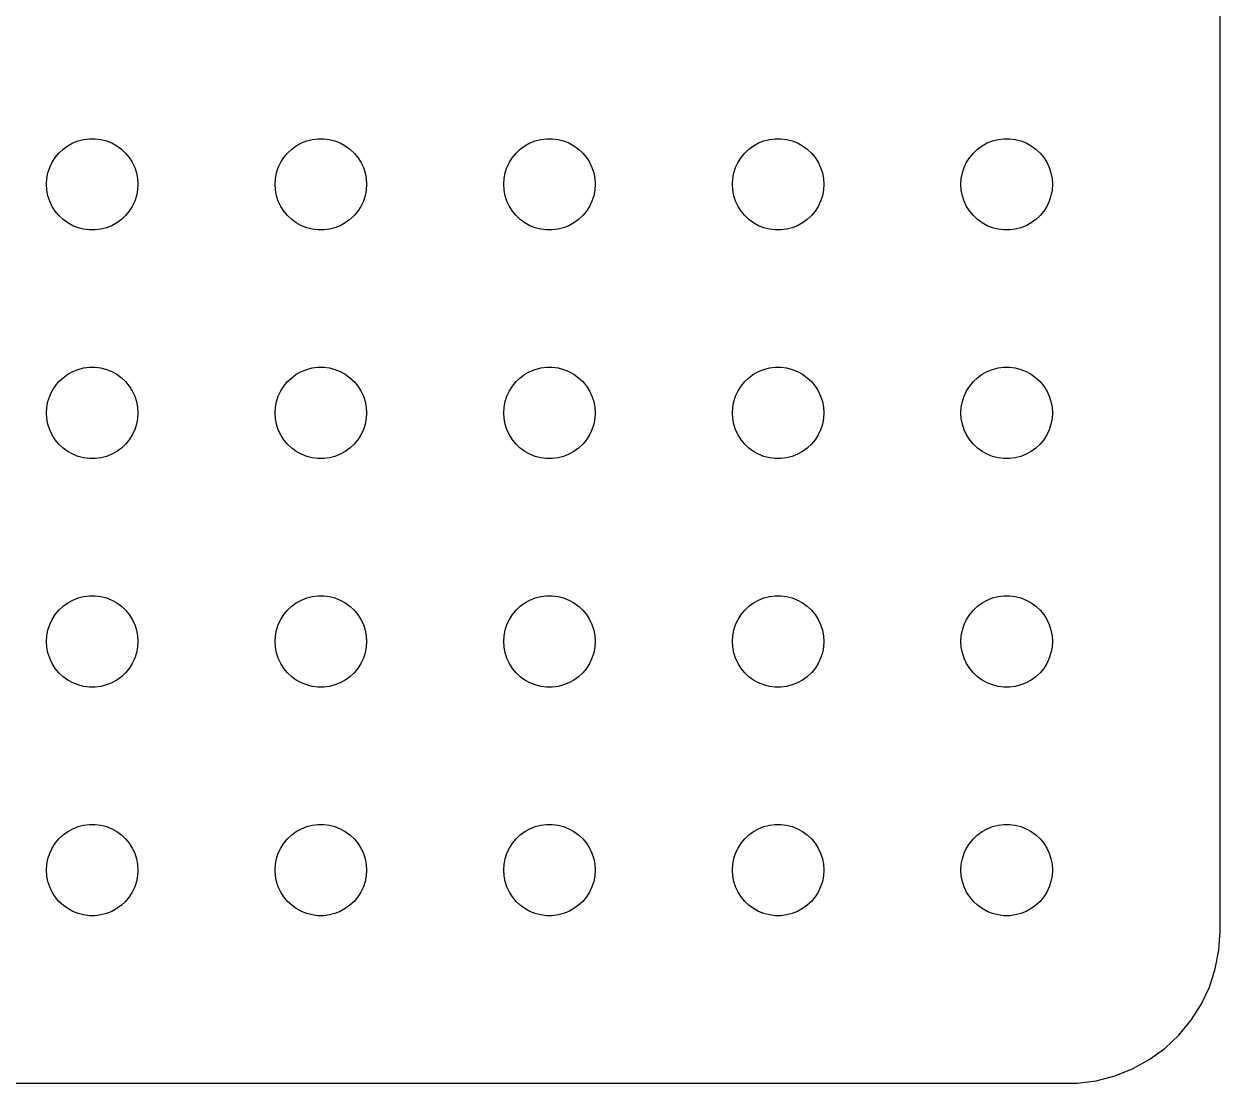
# Model space of a CAD drawing. Header units: metres. Extents: x -37 to 37, y 47 to 121.
# Drawn here: x -2.24 to 37, y 47.01 to 81.76 of the extents above; entities that cross this region are included whole.
import ezdxf

# ---------------------------------------------------------------- set-up
doc = ezdxf.new("R2010")
doc.units = ezdxf.units.M

msp = doc.modelspace()

# ---------------------------------------------------------------- linework, layer by layer
for p, q in [((37, 52), (37, 116)), ((-0.956131, 77.6558), (-0.803726, 77.7665)), ((-0.803726, 77.7665), (-0.638657, 77.8573)), ((-0.638657, 77.8573), (-0.463516, 77.9266)), ((-0.463516, 77.9266), (-0.281067, 77.9734)), ((-0.281067, 77.9734), (-0.094177, 77.9971)), ((-0.094177, 77.9971), (0.094177, 77.9971)), ((0.094177, 77.9971), (0.281067, 77.9734)), ((0.281067, 77.9734), (0.463516, 77.9266)), ((0.463516, 77.9266), (0.638657, 77.8573)), ((0.638657, 77.8573), (0.803726, 77.7665)), ((0.803726, 77.7665), (0.956131, 77.6558)), ((6.54385, 77.6558), (6.69626, 77.7665)), ((6.69626, 77.7665), (6.86133, 77.8573)), ((6.86133, 77.8573), (7.03647, 77.9266)), ((7.03647, 77.9266), (7.21892, 77.9734)), ((7.21892, 77.9734), (7.40581, 77.9971)), ((7.40581, 77.9971), (7.59418, 77.9971)), ((7.59418, 77.9971), (7.78107, 77.9734)), ((7.78107, 77.9734), (7.96352, 77.9266)), ((7.96352, 77.9266), (8.13866, 77.8573)), ((8.13866, 77.8573), (8.30373, 77.7665)), ((8.30373, 77.7665), (8.45613, 77.6558)), ((14.0439, 77.6558), (14.1963, 77.7665)), ((14.1963, 77.7665), (14.3613, 77.8573)), ((14.3613, 77.8573), (14.5365, 77.9266)), ((14.5365, 77.9266), (14.7189, 77.9734)), ((14.7189, 77.9734), (14.9058, 77.9971)), ((14.9058, 77.9971), (15.0942, 77.9971)), ((15.0942, 77.9971), (15.2811, 77.9734)), ((15.2811, 77.9734), (15.4635, 77.9266)), ((15.4635, 77.9266), (15.6387, 77.8573)), ((15.6387, 77.8573), (15.8037, 77.7665)), ((15.8037, 77.7665), (15.9561, 77.6558)), ((21.5439, 77.6558), (21.6963, 77.7665)), ((21.6963, 77.7665), (21.8613, 77.8573)), ((21.8613, 77.8573), (22.0365, 77.9266)), ((22.0365, 77.9266), (22.2189, 77.9734)), ((22.2189, 77.9734), (22.4058, 77.9971)), ((22.4058, 77.9971), (22.5942, 77.9971)), ((22.5942, 77.9971), (22.7811, 77.9734)), ((22.7811, 77.9734), (22.9635, 77.9266)), ((22.9635, 77.9266), (23.1387, 77.8573)), ((23.1387, 77.8573), (23.3037, 77.7665)), ((23.3037, 77.7665), (23.4561, 77.6558)), ((29.0439, 77.6558), (29.1963, 77.7665)), ((29.1963, 77.7665), (29.3613, 77.8573)), ((29.3613, 77.8573), (29.5365, 77.9266)), ((29.5365, 77.9266), (29.7189, 77.9734)), ((29.7189, 77.9734), (29.9058, 77.9971)), ((29.9058, 77.9971), (30.0942, 77.9971)), ((30.0942, 77.9971), (30.2811, 77.9734)), ((30.2811, 77.9734), (30.4635, 77.9266)), ((30.4635, 77.9266), (30.6387, 77.8573)), ((30.6387, 77.8573), (30.8037, 77.7665)), ((30.8037, 77.7665), (30.9561, 77.6558)), ((-1.31445, 77.2226), (-1.21352, 77.3817)), ((-1.21352, 77.3817), (-1.09344, 77.5268)), ((-1.09344, 77.5268), (-0.956131, 77.6558)), ((0.956131, 77.6558), (1.09344, 77.5268)), ((1.09344, 77.5268), (1.21352, 77.3817)), ((1.21352, 77.3817), (1.31445, 77.2226)), ((6.18553, 77.2226), (6.28647, 77.3817)), ((6.28647, 77.3817), (6.40654, 77.5268)), ((6.40654, 77.5268), (6.54385, 77.6558)), ((8.45613, 77.6558), (8.59344, 77.5268)), ((8.59344, 77.5268), (8.71352, 77.3817)), ((8.71352, 77.3817), (8.81445, 77.2226)), ((13.6855, 77.2226), (13.7865, 77.3817)), ((13.7865, 77.3817), (13.9065, 77.5268)), ((13.9065, 77.5268), (14.0439, 77.6558)), ((15.9561, 77.6558), (16.0934, 77.5268)), ((16.0934, 77.5268), (16.2135, 77.3817)), ((16.2135, 77.3817), (16.3145, 77.2226)), ((21.1855, 77.2226), (21.2865, 77.3817)), ((21.2865, 77.3817), (21.4065, 77.5268)), ((21.4065, 77.5268), (21.5439, 77.6558)), ((23.4561, 77.6558), (23.5934, 77.5268)), ((23.5934, 77.5268), (23.7135, 77.3817)), ((23.7135, 77.3817), (23.8145, 77.2226)), ((28.6855, 77.2226), (28.7865, 77.3817)), ((28.7865, 77.3817), (28.9065, 77.5268)), ((28.9065, 77.5268), (29.0439, 77.6558)), ((30.9561, 77.6558), (31.0934, 77.5268)), ((31.0934, 77.5268), (31.2135, 77.3817)), ((31.2135, 77.3817), (31.3145, 77.2226)), ((-1.45287, 76.873), (-1.39465, 77.0522)), ((-1.39465, 77.0522), (-1.31445, 77.2226)), ((1.31445, 77.2226), (1.39465, 77.0522)), ((1.39465, 77.0522), (1.45287, 76.873)), ((6.04712, 76.873), (6.10533, 77.0522)), ((6.10533, 77.0522), (6.18553, 77.2226)), ((8.81445, 77.2226), (8.89465, 77.0522)), ((8.89465, 77.0522), (8.95287, 76.873)), ((13.5471, 76.873), (13.6053, 77.0522)), ((13.6053, 77.0522), (13.6855, 77.2226)), ((16.3145, 77.2226), (16.3947, 77.0522)), ((16.3947, 77.0522), (16.4529, 76.873)), ((21.0471, 76.873), (21.1053, 77.0522)), ((21.1053, 77.0522), (21.1855, 77.2226)), ((23.8145, 77.2226), (23.8947, 77.0522)), ((23.8947, 77.0522), (23.9529, 76.873)), ((28.5471, 76.873), (28.6053, 77.0522)), ((28.6053, 77.0522), (28.6855, 77.2226)), ((31.3145, 77.2226), (31.3947, 77.0522)), ((31.3947, 77.0522), (31.4529, 76.873)), ((-1.5, 76.5), (-1.48816, 76.688)), ((-1.48816, 76.688), (-1.45287, 76.873)), ((1.45287, 76.873), (1.48816, 76.688)), ((1.48816, 76.688), (1.5, 76.5)), ((6, 76.5), (6.01183, 76.688)), ((6.01183, 76.688), (6.04712, 76.873)), ((8.95287, 76.873), (8.98816, 76.688)), ((8.98816, 76.688), (9, 76.5)), ((13.5, 76.5), (13.5118, 76.688)), ((13.5118, 76.688), (13.5471, 76.873)), ((16.4529, 76.873), (16.4882, 76.688)), ((16.4882, 76.688), (16.5, 76.5)), ((21, 76.5), (21.0118, 76.688)), ((21.0118, 76.688), (21.0471, 76.873)), ((23.9529, 76.873), (23.9882, 76.688)), ((23.9882, 76.688), (24, 76.5)), ((28.5, 76.5), (28.5118, 76.688)), ((28.5118, 76.688), (28.5471, 76.873)), ((31.4529, 76.873), (31.4882, 76.688)), ((31.4882, 76.688), (31.5, 76.5)), ((-1.48816, 76.312), (-1.5, 76.5)), ((-1.45287, 76.127), (-1.48816, 76.312)), ((-1.39465, 75.9478), (-1.45287, 76.127)), ((1.45287, 76.127), (1.39465, 75.9478)), ((1.48816, 76.312), (1.45287, 76.127)), ((1.5, 76.5), (1.48816, 76.312)), ((6.01183, 76.312), (6, 76.5)), ((6.04712, 76.127), (6.01183, 76.312)), ((6.10533, 75.9478), (6.04712, 76.127)), ((8.95287, 76.127), (8.89465, 75.9478)), ((8.98816, 76.312), (8.95287, 76.127)), ((9, 76.5), (8.98816, 76.312)), ((13.5118, 76.312), (13.5, 76.5)), ((13.5471, 76.127), (13.5118, 76.312)), ((13.6053, 75.9478), (13.5471, 76.127)), ((16.4529, 76.127), (16.3947, 75.9478)), ((16.4882, 76.312), (16.4529, 76.127)), ((16.5, 76.5), (16.4882, 76.312)), ((21.0118, 76.312), (21, 76.5)), ((21.0471, 76.127), (21.0118, 76.312)), ((21.1053, 75.9478), (21.0471, 76.127)), ((23.9529, 76.127), (23.8947, 75.9478)), ((23.9882, 76.312), (23.9529, 76.127)), ((24, 76.5), (23.9882, 76.312)), ((28.5118, 76.312), (28.5, 76.5)), ((28.5471, 76.127), (28.5118, 76.312)), ((28.6053, 75.9478), (28.5471, 76.127)), ((31.4529, 76.127), (31.3947, 75.9478)), ((31.4882, 76.312), (31.4529, 76.127)), ((31.5, 76.5), (31.4882, 76.312)), ((-1.31445, 75.7774), (-1.39465, 75.9478)), ((-1.21352, 75.6183), (-1.31445, 75.7774)), ((1.31445, 75.7774), (1.21352, 75.6183)), ((1.39465, 75.9478), (1.31445, 75.7774)), ((6.18553, 75.7774), (6.10533, 75.9478)), ((6.28647, 75.6183), (6.18553, 75.7774)), ((8.81445, 75.7774), (8.71352, 75.6183)), ((8.89465, 75.9478), (8.81445, 75.7774)), ((13.6855, 75.7774), (13.6053, 75.9478)), ((13.7865, 75.6183), (13.6855, 75.7774)), ((16.3145, 75.7774), (16.2135, 75.6183)), ((16.3947, 75.9478), (16.3145, 75.7774)), ((21.1855, 75.7774), (21.1053, 75.9478)), ((21.2865, 75.6183), (21.1855, 75.7774)), ((23.8145, 75.7774), (23.7135, 75.6183)), ((23.8947, 75.9478), (23.8145, 75.7774)), ((28.6855, 75.7774), (28.6053, 75.9478)), ((28.7865, 75.6183), (28.6855, 75.7774)), ((31.3145, 75.7774), (31.2135, 75.6183)), ((31.3947, 75.9478), (31.3145, 75.7774)), ((-1.09344, 75.4732), (-1.21352, 75.6183)), ((-0.956131, 75.3442), (-1.09344, 75.4732)), ((-0.803726, 75.2335), (-0.956131, 75.3442)), ((0.956131, 75.3442), (0.803726, 75.2335)), ((1.09344, 75.4732), (0.956131, 75.3442)), ((1.21352, 75.6183), (1.09344, 75.4732)), ((6.40654, 75.4732), (6.28647, 75.6183)), ((6.54385, 75.3442), (6.40654, 75.4732)), ((6.69626, 75.2335), (6.54385, 75.3442)), ((8.45613, 75.3442), (8.30373, 75.2335)), ((8.59344, 75.4732), (8.45613, 75.3442)), ((8.71352, 75.6183), (8.59344, 75.4732)), ((13.9065, 75.4732), (13.7865, 75.6183)), ((14.0439, 75.3442), (13.9065, 75.4732)), ((14.1963, 75.2335), (14.0439, 75.3442)), ((15.9561, 75.3442), (15.8037, 75.2335)), ((16.0934, 75.4732), (15.9561, 75.3442)), ((16.2135, 75.6183), (16.0934, 75.4732)), ((21.4065, 75.4732), (21.2865, 75.6183)), ((21.5439, 75.3442), (21.4065, 75.4732)), ((21.6963, 75.2335), (21.5439, 75.3442)), ((23.4561, 75.3442), (23.3037, 75.2335)), ((23.5934, 75.4732), (23.4561, 75.3442)), ((23.7135, 75.6183), (23.5934, 75.4732)), ((28.9065, 75.4732), (28.7865, 75.6183)), ((29.0439, 75.3442), (28.9065, 75.4732)), ((29.1963, 75.2335), (29.0439, 75.3442)), ((30.9561, 75.3442), (30.8037, 75.2335)), ((31.0934, 75.4732), (30.9561, 75.3442)), ((31.2135, 75.6183), (31.0934, 75.4732)), ((-0.638657, 75.1428), (-0.803726, 75.2335)), ((-0.463516, 75.0734), (-0.638657, 75.1428)), ((-0.281067, 75.0266), (-0.463516, 75.0734)), ((-0.094177, 75.003), (-0.281067, 75.0266)), ((0.094177, 75.003), (-0.094177, 75.003)), ((0.281067, 75.0266), (0.094177, 75.003)), ((0.463516, 75.0734), (0.281067, 75.0266)), ((0.638657, 75.1428), (0.463516, 75.0734)), ((0.803726, 75.2335), (0.638657, 75.1428)), ((6.86133, 75.1428), (6.69626, 75.2335)), ((7.03647, 75.0734), (6.86133, 75.1428)), ((7.21892, 75.0266), (7.03647, 75.0734)), ((7.40581, 75.003), (7.21892, 75.0266)), ((7.59418, 75.003), (7.40581, 75.003)), ((7.78107, 75.0266), (7.59418, 75.003)), ((7.96352, 75.0734), (7.78107, 75.0266)), ((8.13866, 75.1428), (7.96352, 75.0734)), ((8.30373, 75.2335), (8.13866, 75.1428)), ((14.3613, 75.1428), (14.1963, 75.2335)), ((14.5365, 75.0734), (14.3613, 75.1428)), ((14.7189, 75.0266), (14.5365, 75.0734)), ((14.9058, 75.003), (14.7189, 75.0266)), ((15.0942, 75.003), (14.9058, 75.003)), ((15.2811, 75.0266), (15.0942, 75.003)), ((15.4635, 75.0734), (15.2811, 75.0266)), ((15.6387, 75.1428), (15.4635, 75.0734)), ((15.8037, 75.2335), (15.6387, 75.1428)), ((21.8613, 75.1428), (21.6963, 75.2335)), ((22.0365, 75.0734), (21.8613, 75.1428)), ((22.2189, 75.0266), (22.0365, 75.0734)), ((22.4058, 75.003), (22.2189, 75.0266)), ((22.5942, 75.003), (22.4058, 75.003)), ((22.7811, 75.0266), (22.5942, 75.003)), ((22.9635, 75.0734), (22.7811, 75.0266)), ((23.1387, 75.1428), (22.9635, 75.0734)), ((23.3037, 75.2335), (23.1387, 75.1428)), ((29.3613, 75.1428), (29.1963, 75.2335)), ((29.5365, 75.0734), (29.3613, 75.1428)), ((29.7189, 75.0266), (29.5365, 75.0734)), ((29.9058, 75.003), (29.7189, 75.0266)), ((30.0942, 75.003), (29.9058, 75.003)), ((30.2811, 75.0266), (30.0942, 75.003)), ((30.4635, 75.0734), (30.2811, 75.0266)), ((30.6387, 75.1428), (30.4635, 75.0734)), ((30.8037, 75.2335), (30.6387, 75.1428)), ((-0.956131, 70.1558), (-0.803726, 70.2665)), ((-0.803726, 70.2665), (-0.638657, 70.3573)), ((-0.638657, 70.3573), (-0.463516, 70.4266)), ((-0.463516, 70.4266), (-0.281067, 70.4734)), ((-0.281067, 70.4734), (-0.094177, 70.4971)), ((-0.094177, 70.4971), (0.094177, 70.4971)), ((0.094177, 70.4971), (0.281067, 70.4734)), ((0.281067, 70.4734), (0.463516, 70.4266)), ((0.463516, 70.4266), (0.638657, 70.3573)), ((0.638657, 70.3573), (0.803726, 70.2665)), ((0.803726, 70.2665), (0.956131, 70.1558)), ((6.54385, 70.1558), (6.69626, 70.2665)), ((6.69626, 70.2665), (6.86133, 70.3573)), ((6.86133, 70.3573), (7.03647, 70.4266)), ((7.03647, 70.4266), (7.21892, 70.4734)), ((7.21892, 70.4734), (7.40581, 70.4971)), ((7.40581, 70.4971), (7.59418, 70.4971)), ((7.59418, 70.4971), (7.78107, 70.4734)), ((7.78107, 70.4734), (7.96352, 70.4266)), ((7.96352, 70.4266), (8.13866, 70.3573)), ((8.13866, 70.3573), (8.30373, 70.2665)), ((8.30373, 70.2665), (8.45613, 70.1558)), ((14.0439, 70.1558), (14.1963, 70.2665)), ((14.1963, 70.2665), (14.3613, 70.3573)), ((14.3613, 70.3573), (14.5365, 70.4266)), ((14.5365, 70.4266), (14.7189, 70.4734)), ((14.7189, 70.4734), (14.9058, 70.4971)), ((14.9058, 70.4971), (15.0942, 70.4971)), ((15.0942, 70.4971), (15.2811, 70.4734)), ((15.2811, 70.4734), (15.4635, 70.4266)), ((15.4635, 70.4266), (15.6387, 70.3573)), ((15.6387, 70.3573), (15.8037, 70.2665)), ((15.8037, 70.2665), (15.9561, 70.1558)), ((21.5439, 70.1558), (21.6963, 70.2665)), ((21.6963, 70.2665), (21.8613, 70.3573)), ((21.8613, 70.3573), (22.0365, 70.4266)), ((22.0365, 70.4266), (22.2189, 70.4734)), ((22.2189, 70.4734), (22.4058, 70.4971)), ((22.4058, 70.4971), (22.5942, 70.4971)), ((22.5942, 70.4971), (22.7811, 70.4734)), ((22.7811, 70.4734), (22.9635, 70.4266)), ((22.9635, 70.4266), (23.1387, 70.3573)), ((23.1387, 70.3573), (23.3037, 70.2665)), ((23.3037, 70.2665), (23.4561, 70.1558)), ((29.0439, 70.1558), (29.1963, 70.2665)), ((29.1963, 70.2665), (29.3613, 70.3573)), ((29.3613, 70.3573), (29.5365, 70.4266)), ((29.5365, 70.4266), (29.7189, 70.4734)), ((29.7189, 70.4734), (29.9058, 70.4971)), ((29.9058, 70.4971), (30.0942, 70.4971)), ((30.0942, 70.4971), (30.2811, 70.4734)), ((30.2811, 70.4734), (30.4635, 70.4266)), ((30.4635, 70.4266), (30.6387, 70.3573)), ((30.6387, 70.3573), (30.8037, 70.2665)), ((30.8037, 70.2665), (30.9561, 70.1558)), ((-1.31445, 69.7226), (-1.21352, 69.8817)), ((-1.21352, 69.8817), (-1.09344, 70.0268)), ((-1.09344, 70.0268), (-0.956131, 70.1558)), ((0.956131, 70.1558), (1.09344, 70.0268)), ((1.09344, 70.0268), (1.21352, 69.8817)), ((1.21352, 69.8817), (1.31445, 69.7226)), ((6.18553, 69.7226), (6.28647, 69.8817)), ((6.28647, 69.8817), (6.40654, 70.0268)), ((6.40654, 70.0268), (6.54385, 70.1558)), ((8.45613, 70.1558), (8.59344, 70.0268)), ((8.59344, 70.0268), (8.71352, 69.8817)), ((8.71352, 69.8817), (8.81445, 69.7226)), ((13.6855, 69.7226), (13.7865, 69.8817)), ((13.7865, 69.8817), (13.9065, 70.0268)), ((13.9065, 70.0268), (14.0439, 70.1558)), ((15.9561, 70.1558), (16.0934, 70.0268)), ((16.0934, 70.0268), (16.2135, 69.8817)), ((16.2135, 69.8817), (16.3145, 69.7226)), ((21.1855, 69.7226), (21.2865, 69.8817)), ((21.2865, 69.8817), (21.4065, 70.0268)), ((21.4065, 70.0268), (21.5439, 70.1558)), ((23.4561, 70.1558), (23.5934, 70.0268)), ((23.5934, 70.0268), (23.7135, 69.8817)), ((23.7135, 69.8817), (23.8145, 69.7226)), ((28.6855, 69.7226), (28.7865, 69.8817)), ((28.7865, 69.8817), (28.9065, 70.0268)), ((28.9065, 70.0268), (29.0439, 70.1558)), ((30.9561, 70.1558), (31.0934, 70.0268)), ((31.0934, 70.0268), (31.2135, 69.8817)), ((31.2135, 69.8817), (31.3145, 69.7226)), ((-1.45287, 69.373), (-1.39465, 69.5522)), ((-1.39465, 69.5522), (-1.31445, 69.7226)), ((1.31445, 69.7226), (1.39465, 69.5522)), ((1.39465, 69.5522), (1.45287, 69.373)), ((6.04712, 69.373), (6.10533, 69.5522)), ((6.10533, 69.5522), (6.18553, 69.7226)), ((8.81445, 69.7226), (8.89465, 69.5522)), ((8.89465, 69.5522), (8.95287, 69.373)), ((13.5471, 69.373), (13.6053, 69.5522)), ((13.6053, 69.5522), (13.6855, 69.7226)), ((16.3145, 69.7226), (16.3947, 69.5522)), ((16.3947, 69.5522), (16.4529, 69.373)), ((21.0471, 69.373), (21.1053, 69.5522)), ((21.1053, 69.5522), (21.1855, 69.7226)), ((23.8145, 69.7226), (23.8947, 69.5522)), ((23.8947, 69.5522), (23.9529, 69.373)), ((28.5471, 69.373), (28.6053, 69.5522)), ((28.6053, 69.5522), (28.6855, 69.7226)), ((31.3145, 69.7226), (31.3947, 69.5522)), ((31.3947, 69.5522), (31.4529, 69.373)), ((-1.5, 69), (-1.48816, 69.188)), ((-1.48816, 69.188), (-1.45287, 69.373)), ((1.45287, 69.373), (1.48816, 69.188)), ((1.48816, 69.188), (1.5, 69)), ((6, 69), (6.01183, 69.188)), ((6.01183, 69.188), (6.04712, 69.373)), ((8.95287, 69.373), (8.98816, 69.188)), ((8.98816, 69.188), (9, 69)), ((13.5, 69), (13.5118, 69.188)), ((13.5118, 69.188), (13.5471, 69.373)), ((16.4529, 69.373), (16.4882, 69.188)), ((16.4882, 69.188), (16.5, 69)), ((21, 69), (21.0118, 69.188)), ((21.0118, 69.188), (21.0471, 69.373)), ((23.9529, 69.373), (23.9882, 69.188)), ((23.9882, 69.188), (24, 69)), ((28.5, 69), (28.5118, 69.188)), ((28.5118, 69.188), (28.5471, 69.373)), ((31.4529, 69.373), (31.4882, 69.188)), ((31.4882, 69.188), (31.5, 69)), ((-1.48816, 68.812), (-1.5, 69)), ((-1.45287, 68.627), (-1.48816, 68.812)), ((1.48816, 68.812), (1.45287, 68.627)), ((1.5, 69), (1.48816, 68.812)), ((6.01183, 68.812), (6, 69)), ((6.04712, 68.627), (6.01183, 68.812)), ((8.98816, 68.812), (8.95287, 68.627)), ((9, 69), (8.98816, 68.812)), ((13.5118, 68.812), (13.5, 69)), ((13.5471, 68.627), (13.5118, 68.812)), ((16.4882, 68.812), (16.4529, 68.627)), ((16.5, 69), (16.4882, 68.812)), ((21.0118, 68.812), (21, 69)), ((21.0471, 68.627), (21.0118, 68.812)), ((23.9882, 68.812), (23.9529, 68.627)), ((24, 69), (23.9882, 68.812)), ((28.5118, 68.812), (28.5, 69)), ((28.5471, 68.627), (28.5118, 68.812)), ((31.4882, 68.812), (31.4529, 68.627)), ((31.5, 69), (31.4882, 68.812)), ((-1.39465, 68.4478), (-1.45287, 68.627)), ((-1.31445, 68.2774), (-1.39465, 68.4478)), ((1.39465, 68.4478), (1.31445, 68.2774)), ((1.45287, 68.627), (1.39465, 68.4478)), ((6.10533, 68.4478), (6.04712, 68.627)), ((6.18553, 68.2774), (6.10533, 68.4478)), ((8.89465, 68.4478), (8.81445, 68.2774)), ((8.95287, 68.627), (8.89465, 68.4478)), ((13.6053, 68.4478), (13.5471, 68.627)), ((13.6855, 68.2774), (13.6053, 68.4478)), ((16.3947, 68.4478), (16.3145, 68.2774)), ((16.4529, 68.627), (16.3947, 68.4478)), ((21.1053, 68.4478), (21.0471, 68.627)), ((21.1855, 68.2774), (21.1053, 68.4478)), ((23.8947, 68.4478), (23.8145, 68.2774)), ((23.9529, 68.627), (23.8947, 68.4478)), ((28.6053, 68.4478), (28.5471, 68.627)), ((28.6855, 68.2774), (28.6053, 68.4478)), ((31.3947, 68.4478), (31.3145, 68.2774)), ((31.4529, 68.627), (31.3947, 68.4478)), ((-1.21352, 68.1183), (-1.31445, 68.2774)), ((-1.09344, 67.9732), (-1.21352, 68.1183)), ((-0.956131, 67.8442), (-1.09344, 67.9732)), ((1.09344, 67.9732), (0.956131, 67.8442)), ((1.21352, 68.1183), (1.09344, 67.9732)), ((1.31445, 68.2774), (1.21352, 68.1183)), ((6.28647, 68.1183), (6.18553, 68.2774)), ((6.40654, 67.9732), (6.28647, 68.1183)), ((6.54385, 67.8442), (6.40654, 67.9732)), ((8.59344, 67.9732), (8.45613, 67.8442)), ((8.71352, 68.1183), (8.59344, 67.9732)), ((8.81445, 68.2774), (8.71352, 68.1183)), ((13.7865, 68.1183), (13.6855, 68.2774)), ((13.9065, 67.9732), (13.7865, 68.1183)), ((14.0439, 67.8442), (13.9065, 67.9732)), ((16.0934, 67.9732), (15.9561, 67.8442)), ((16.2135, 68.1183), (16.0934, 67.9732)), ((16.3145, 68.2774), (16.2135, 68.1183)), ((21.2865, 68.1183), (21.1855, 68.2774)), ((21.4065, 67.9732), (21.2865, 68.1183)), ((21.5439, 67.8442), (21.4065, 67.9732)), ((23.5934, 67.9732), (23.4561, 67.8442)), ((23.7135, 68.1183), (23.5934, 67.9732)), ((23.8145, 68.2774), (23.7135, 68.1183)), ((28.7865, 68.1183), (28.6855, 68.2774)), ((28.9065, 67.9732), (28.7865, 68.1183)), ((29.0439, 67.8442), (28.9065, 67.9732)), ((31.0934, 67.9732), (30.9561, 67.8442)), ((31.2135, 68.1183), (31.0934, 67.9732)), ((31.3145, 68.2774), (31.2135, 68.1183)), ((-0.803726, 67.7335), (-0.956131, 67.8442)), ((-0.638657, 67.6428), (-0.803726, 67.7335)), ((-0.463516, 67.5734), (-0.638657, 67.6428)), ((-0.281067, 67.5266), (-0.463516, 67.5734)), ((-0.094177, 67.503), (-0.281067, 67.5266)), ((0.094177, 67.503), (-0.094177, 67.503)), ((0.281067, 67.5266), (0.094177, 67.503)), ((0.463516, 67.5734), (0.281067, 67.5266)), ((0.638657, 67.6428), (0.463516, 67.5734)), ((0.803726, 67.7335), (0.638657, 67.6428)), ((0.956131, 67.8442), (0.803726, 67.7335)), ((6.69626, 67.7335), (6.54385, 67.8442)), ((6.86133, 67.6428), (6.69626, 67.7335)), ((7.03647, 67.5734), (6.86133, 67.6428)), ((7.21892, 67.5266), (7.03647, 67.5734)), ((7.40581, 67.503), (7.21892, 67.5266)), ((7.59418, 67.503), (7.40581, 67.503)), ((7.78107, 67.5266), (7.59418, 67.503)), ((7.96352, 67.5734), (7.78107, 67.5266)), ((8.13866, 67.6428), (7.96352, 67.5734)), ((8.30373, 67.7335), (8.13866, 67.6428)), ((8.45613, 67.8442), (8.30373, 67.7335)), ((14.1963, 67.7335), (14.0439, 67.8442)), ((14.3613, 67.6428), (14.1963, 67.7335)), ((14.5365, 67.5734), (14.3613, 67.6428)), ((14.7189, 67.5266), (14.5365, 67.5734)), ((14.9058, 67.503), (14.7189, 67.5266)), ((15.0942, 67.503), (14.9058, 67.503)), ((15.2811, 67.5266), (15.0942, 67.503)), ((15.4635, 67.5734), (15.2811, 67.5266)), ((15.6387, 67.6428), (15.4635, 67.5734)), ((15.8037, 67.7335), (15.6387, 67.6428)), ((15.9561, 67.8442), (15.8037, 67.7335)), ((21.6963, 67.7335), (21.5439, 67.8442)), ((21.8613, 67.6428), (21.6963, 67.7335)), ((22.0365, 67.5734), (21.8613, 67.6428)), ((22.2189, 67.5266), (22.0365, 67.5734)), ((22.4058, 67.503), (22.2189, 67.5266)), ((22.5942, 67.503), (22.4058, 67.503)), ((22.7811, 67.5266), (22.5942, 67.503)), ((22.9635, 67.5734), (22.7811, 67.5266)), ((23.1387, 67.6428), (22.9635, 67.5734)), ((23.3037, 67.7335), (23.1387, 67.6428)), ((23.4561, 67.8442), (23.3037, 67.7335)), ((29.1963, 67.7335), (29.0439, 67.8442)), ((29.3613, 67.6428), (29.1963, 67.7335)), ((29.5365, 67.5734), (29.3613, 67.6428)), ((29.7189, 67.5266), (29.5365, 67.5734)), ((29.9058, 67.503), (29.7189, 67.5266)), ((30.0942, 67.503), (29.9058, 67.503)), ((30.2811, 67.5266), (30.0942, 67.503)), ((30.4635, 67.5734), (30.2811, 67.5266)), ((30.6387, 67.6428), (30.4635, 67.5734)), ((30.8037, 67.7335), (30.6387, 67.6428)), ((30.9561, 67.8442), (30.8037, 67.7335)), ((-0.803726, 62.7665), (-0.638657, 62.8573)), ((-0.638657, 62.8573), (-0.463516, 62.9266)), ((-0.463516, 62.9266), (-0.281067, 62.9734)), ((-0.281067, 62.9734), (-0.094177, 62.997)), ((-0.094177, 62.997), (0.094177, 62.997)), ((0.094177, 62.997), (0.281067, 62.9734)), ((0.281067, 62.9734), (0.463516, 62.9266)), ((0.463516, 62.9266), (0.638657, 62.8573)), ((0.638657, 62.8573), (0.803726, 62.7665)), ((6.69626, 62.7665), (6.86133, 62.8573)), ((6.86133, 62.8573), (7.03647, 62.9266)), ((7.03647, 62.9266), (7.21892, 62.9734)), ((7.21892, 62.9734), (7.40581, 62.997)), ((7.40581, 62.997), (7.59418, 62.997)), ((7.59418, 62.997), (7.78107, 62.9734)), ((7.78107, 62.9734), (7.96352, 62.9266)), ((7.96352, 62.9266), (8.13866, 62.8573)), ((8.13866, 62.8573), (8.30373, 62.7665)), ((14.1963, 62.7665), (14.3613, 62.8573)), ((14.3613, 62.8573), (14.5365, 62.9266)), ((14.5365, 62.9266), (14.7189, 62.9734)), ((14.7189, 62.9734), (14.9058, 62.997)), ((14.9058, 62.997), (15.0942, 62.997)), ((15.0942, 62.997), (15.2811, 62.9734)), ((15.2811, 62.9734), (15.4635, 62.9266)), ((15.4635, 62.9266), (15.6387, 62.8573)), ((15.6387, 62.8573), (15.8037, 62.7665)), ((21.6963, 62.7665), (21.8613, 62.8573)), ((21.8613, 62.8573), (22.0365, 62.9266)), ((22.0365, 62.9266), (22.2189, 62.9734)), ((22.2189, 62.9734), (22.4058, 62.997)), ((22.4058, 62.997), (22.5942, 62.997)), ((22.5942, 62.997), (22.7811, 62.9734)), ((22.7811, 62.9734), (22.9635, 62.9266)), ((22.9635, 62.9266), (23.1387, 62.8573)), ((23.1387, 62.8573), (23.3037, 62.7665)), ((29.1963, 62.7665), (29.3613, 62.8573)), ((29.3613, 62.8573), (29.5365, 62.9266)), ((29.5365, 62.9266), (29.7189, 62.9734)), ((29.7189, 62.9734), (29.9058, 62.997)), ((29.9058, 62.997), (30.0942, 62.997)), ((30.0942, 62.997), (30.2811, 62.9734)), ((30.2811, 62.9734), (30.4635, 62.9266)), ((30.4635, 62.9266), (30.6387, 62.8573)), ((30.6387, 62.8573), (30.8037, 62.7665)), ((-1.21352, 62.3817), (-1.09344, 62.5268)), ((-1.09344, 62.5268), (-0.956131, 62.6558)), ((-0.956131, 62.6558), (-0.803726, 62.7665)), ((0.803726, 62.7665), (0.956131, 62.6558)), ((0.956131, 62.6558), (1.09344, 62.5268)), ((1.09344, 62.5268), (1.21352, 62.3817)), ((6.28647, 62.3817), (6.40654, 62.5268)), ((6.40654, 62.5268), (6.54385, 62.6558)), ((6.54385, 62.6558), (6.69626, 62.7665)), ((8.30373, 62.7665), (8.45613, 62.6558)), ((8.45613, 62.6558), (8.59344, 62.5268)), ((8.59344, 62.5268), (8.71352, 62.3817)), ((13.7865, 62.3817), (13.9065, 62.5268)), ((13.9065, 62.5268), (14.0439, 62.6558)), ((14.0439, 62.6558), (14.1963, 62.7665)), ((15.8037, 62.7665), (15.9561, 62.6558)), ((15.9561, 62.6558), (16.0934, 62.5268)), ((16.0934, 62.5268), (16.2135, 62.3817)), ((21.2865, 62.3817), (21.4065, 62.5268)), ((21.4065, 62.5268), (21.5439, 62.6558)), ((21.5439, 62.6558), (21.6963, 62.7665)), ((23.3037, 62.7665), (23.4561, 62.6558)), ((23.4561, 62.6558), (23.5934, 62.5268)), ((23.5934, 62.5268), (23.7135, 62.3817)), ((28.7865, 62.3817), (28.9065, 62.5268)), ((28.9065, 62.5268), (29.0439, 62.6558)), ((29.0439, 62.6558), (29.1963, 62.7665)), ((30.8037, 62.7665), (30.9561, 62.6558)), ((30.9561, 62.6558), (31.0934, 62.5268)), ((31.0934, 62.5268), (31.2135, 62.3817)), ((-1.45287, 61.873), (-1.39465, 62.0522)), ((-1.39465, 62.0522), (-1.31445, 62.2226)), ((-1.31445, 62.2226), (-1.21352, 62.3817)), ((1.21352, 62.3817), (1.31445, 62.2226)), ((1.31445, 62.2226), (1.39465, 62.0522)), ((1.39465, 62.0522), (1.45287, 61.873)), ((6.04712, 61.873), (6.10533, 62.0522)), ((6.10533, 62.0522), (6.18553, 62.2226)), ((6.18553, 62.2226), (6.28647, 62.3817)), ((8.71352, 62.3817), (8.81445, 62.2226)), ((8.81445, 62.2226), (8.89465, 62.0522)), ((8.89465, 62.0522), (8.95287, 61.873)), ((13.5471, 61.873), (13.6053, 62.0522)), ((13.6053, 62.0522), (13.6855, 62.2226)), ((13.6855, 62.2226), (13.7865, 62.3817)), ((16.2135, 62.3817), (16.3145, 62.2226)), ((16.3145, 62.2226), (16.3947, 62.0522)), ((16.3947, 62.0522), (16.4529, 61.873)), ((21.0471, 61.873), (21.1053, 62.0522)), ((21.1053, 62.0522), (21.1855, 62.2226)), ((21.1855, 62.2226), (21.2865, 62.3817)), ((23.7135, 62.3817), (23.8145, 62.2226)), ((23.8145, 62.2226), (23.8947, 62.0522)), ((23.8947, 62.0522), (23.9529, 61.873)), ((28.5471, 61.873), (28.6053, 62.0522)), ((28.6053, 62.0522), (28.6855, 62.2226)), ((28.6855, 62.2226), (28.7865, 62.3817)), ((31.2135, 62.3817), (31.3145, 62.2226)), ((31.3145, 62.2226), (31.3947, 62.0522)), ((31.3947, 62.0522), (31.4529, 61.873)), ((-1.5, 61.5), (-1.48816, 61.688)), ((-1.48816, 61.688), (-1.45287, 61.873)), ((1.45287, 61.873), (1.48816, 61.688)), ((1.48816, 61.688), (1.5, 61.5)), ((6, 61.5), (6.01183, 61.688)), ((6.01183, 61.688), (6.04712, 61.873)), ((8.95287, 61.873), (8.98816, 61.688)), ((8.98816, 61.688), (9, 61.5)), ((13.5, 61.5), (13.5118, 61.688)), ((13.5118, 61.688), (13.5471, 61.873)), ((16.4529, 61.873), (16.4882, 61.688)), ((16.4882, 61.688), (16.5, 61.5)), ((21, 61.5), (21.0118, 61.688)), ((21.0118, 61.688), (21.0471, 61.873)), ((23.9529, 61.873), (23.9882, 61.688)), ((23.9882, 61.688), (24, 61.5)), ((28.5, 61.5), (28.5118, 61.688)), ((28.5118, 61.688), (28.5471, 61.873)), ((31.4529, 61.873), (31.4882, 61.688)), ((31.4882, 61.688), (31.5, 61.5)), ((-1.48816, 61.312), (-1.5, 61.5)), ((-1.45287, 61.127), (-1.48816, 61.312)), ((1.48816, 61.312), (1.45287, 61.127)), ((1.5, 61.5), (1.48816, 61.312)), ((6.01183, 61.312), (6, 61.5)), ((6.04712, 61.127), (6.01183, 61.312)), ((8.98816, 61.312), (8.95287, 61.127)), ((9, 61.5), (8.98816, 61.312)), ((13.5118, 61.312), (13.5, 61.5)), ((13.5471, 61.127), (13.5118, 61.312)), ((16.4882, 61.312), (16.4529, 61.127)), ((16.5, 61.5), (16.4882, 61.312)), ((21.0118, 61.312), (21, 61.5)), ((21.0471, 61.127), (21.0118, 61.312)), ((23.9882, 61.312), (23.9529, 61.127)), ((24, 61.5), (23.9882, 61.312)), ((28.5118, 61.312), (28.5, 61.5)), ((28.5471, 61.127), (28.5118, 61.312)), ((31.4882, 61.312), (31.4529, 61.127)), ((31.5, 61.5), (31.4882, 61.312)), ((-1.39465, 60.9478), (-1.45287, 61.127)), ((-1.31445, 60.7774), (-1.39465, 60.9478)), ((1.39465, 60.9478), (1.31445, 60.7774)), ((1.45287, 61.127), (1.39465, 60.9478)), ((6.10533, 60.9478), (6.04712, 61.127)), ((6.18553, 60.7774), (6.10533, 60.9478)), ((8.89465, 60.9478), (8.81445, 60.7774)), ((8.95287, 61.127), (8.89465, 60.9478)), ((13.6053, 60.9478), (13.5471, 61.127)), ((13.6855, 60.7774), (13.6053, 60.9478)), ((16.3947, 60.9478), (16.3145, 60.7774)), ((16.4529, 61.127), (16.3947, 60.9478)), ((21.1053, 60.9478), (21.0471, 61.127)), ((21.1855, 60.7774), (21.1053, 60.9478)), ((23.8947, 60.9478), (23.8145, 60.7774)), ((23.9529, 61.127), (23.8947, 60.9478)), ((28.6053, 60.9478), (28.5471, 61.127)), ((28.6855, 60.7774), (28.6053, 60.9478)), ((31.3947, 60.9478), (31.3145, 60.7774)), ((31.4529, 61.127), (31.3947, 60.9478)), ((-1.21352, 60.6183), (-1.31445, 60.7774)), ((-1.09344, 60.4732), (-1.21352, 60.6183)), ((-0.956131, 60.3442), (-1.09344, 60.4732)), ((1.09344, 60.4732), (0.956131, 60.3442)), ((1.21352, 60.6183), (1.09344, 60.4732)), ((1.31445, 60.7774), (1.21352, 60.6183)), ((6.28647, 60.6183), (6.18553, 60.7774)), ((6.40654, 60.4732), (6.28647, 60.6183)), ((6.54385, 60.3442), (6.40654, 60.4732)), ((8.59344, 60.4732), (8.45613, 60.3442)), ((8.71352, 60.6183), (8.59344, 60.4732)), ((8.81445, 60.7774), (8.71352, 60.6183)), ((13.7865, 60.6183), (13.6855, 60.7774)), ((13.9065, 60.4732), (13.7865, 60.6183)), ((14.0439, 60.3442), (13.9065, 60.4732)), ((16.0934, 60.4732), (15.9561, 60.3442)), ((16.2135, 60.6183), (16.0934, 60.4732)), ((16.3145, 60.7774), (16.2135, 60.6183)), ((21.2865, 60.6183), (21.1855, 60.7774)), ((21.4065, 60.4732), (21.2865, 60.6183)), ((21.5439, 60.3442), (21.4065, 60.4732)), ((23.5934, 60.4732), (23.4561, 60.3442)), ((23.7135, 60.6183), (23.5934, 60.4732)), ((23.8145, 60.7774), (23.7135, 60.6183)), ((28.7865, 60.6183), (28.6855, 60.7774)), ((28.9065, 60.4732), (28.7865, 60.6183)), ((29.0439, 60.3442), (28.9065, 60.4732)), ((31.0934, 60.4732), (30.9561, 60.3442)), ((31.2135, 60.6183), (31.0934, 60.4732)), ((31.3145, 60.7774), (31.2135, 60.6183)), ((-0.803726, 60.2335), (-0.956131, 60.3442)), ((-0.638657, 60.1428), (-0.803726, 60.2335)), ((-0.463516, 60.0734), (-0.638657, 60.1428)), ((-0.281067, 60.0266), (-0.463516, 60.0734)), ((0.463516, 60.0734), (0.281067, 60.0266)), ((0.638657, 60.1428), (0.463516, 60.0734)), ((0.803726, 60.2335), (0.638657, 60.1428)), ((0.956131, 60.3442), (0.803726, 60.2335)), ((6.69626, 60.2335), (6.54385, 60.3442)), ((6.86133, 60.1428), (6.69626, 60.2335)), ((7.03647, 60.0734), (6.86133, 60.1428)), ((7.21892, 60.0266), (7.03647, 60.0734)), ((7.96352, 60.0734), (7.78107, 60.0266)), ((8.13866, 60.1428), (7.96352, 60.0734)), ((8.30373, 60.2335), (8.13866, 60.1428)), ((8.45613, 60.3442), (8.30373, 60.2335)), ((14.1963, 60.2335), (14.0439, 60.3442)), ((14.3613, 60.1428), (14.1963, 60.2335)), ((14.5365, 60.0734), (14.3613, 60.1428)), ((14.7189, 60.0266), (14.5365, 60.0734)), ((15.4635, 60.0734), (15.2811, 60.0266)), ((15.6387, 60.1428), (15.4635, 60.0734)), ((15.8037, 60.2335), (15.6387, 60.1428)), ((15.9561, 60.3442), (15.8037, 60.2335)), ((21.6963, 60.2335), (21.5439, 60.3442)), ((21.8613, 60.1428), (21.6963, 60.2335)), ((22.0365, 60.0734), (21.8613, 60.1428)), ((22.2189, 60.0266), (22.0365, 60.0734)), ((22.9635, 60.0734), (22.7811, 60.0266)), ((23.1387, 60.1428), (22.9635, 60.0734)), ((23.3037, 60.2335), (23.1387, 60.1428)), ((23.4561, 60.3442), (23.3037, 60.2335)), ((29.1963, 60.2335), (29.0439, 60.3442)), ((29.3613, 60.1428), (29.1963, 60.2335)), ((29.5365, 60.0734), (29.3613, 60.1428)), ((29.7189, 60.0266), (29.5365, 60.0734)), ((30.4635, 60.0734), (30.2811, 60.0266)), ((30.6387, 60.1428), (30.4635, 60.0734)), ((30.8037, 60.2335), (30.6387, 60.1428)), ((30.9561, 60.3442), (30.8037, 60.2335)), ((-0.094177, 60.003), (-0.281067, 60.0266)), ((0.094177, 60.003), (-0.094177, 60.003)), ((0.281067, 60.0266), (0.094177, 60.003)), ((7.40581, 60.003), (7.21892, 60.0266)), ((7.59418, 60.003), (7.40581, 60.003)), ((7.78107, 60.0266), (7.59418, 60.003)), ((14.9058, 60.003), (14.7189, 60.0266)), ((15.0942, 60.003), (14.9058, 60.003)), ((15.2811, 60.0266), (15.0942, 60.003)), ((22.4058, 60.003), (22.2189, 60.0266)), ((22.5942, 60.003), (22.4058, 60.003)), ((22.7811, 60.0266), (22.5942, 60.003)), ((29.9058, 60.003), (29.7189, 60.0266)), ((30.0942, 60.003), (29.9058, 60.003)), ((30.2811, 60.0266), (30.0942, 60.003)), ((-0.803726, 55.2665), (-0.638657, 55.3573)), ((-0.638657, 55.3573), (-0.463516, 55.4266)), ((-0.463516, 55.4266), (-0.281067, 55.4734)), ((-0.281067, 55.4734), (-0.094177, 55.497)), ((-0.094177, 55.497), (0.094177, 55.497)), ((0.094177, 55.497), (0.281067, 55.4734)), ((0.281067, 55.4734), (0.463516, 55.4266)), ((0.463516, 55.4266), (0.638657, 55.3573)), ((0.638657, 55.3573), (0.803726, 55.2665)), ((6.69626, 55.2665), (6.86133, 55.3573)), ((6.86133, 55.3573), (7.03647, 55.4266)), ((7.03647, 55.4266), (7.21892, 55.4734)), ((7.21892, 55.4734), (7.40581, 55.497)), ((7.40581, 55.497), (7.59418, 55.497)), ((7.59418, 55.497), (7.78107, 55.4734)), ((7.78107, 55.4734), (7.96352, 55.4266)), ((7.96352, 55.4266), (8.13866, 55.3573)), ((8.13866, 55.3573), (8.30373, 55.2665)), ((14.1963, 55.2665), (14.3613, 55.3573)), ((14.3613, 55.3573), (14.5365, 55.4266)), ((14.5365, 55.4266), (14.7189, 55.4734)), ((14.7189, 55.4734), (14.9058, 55.497)), ((14.9058, 55.497), (15.0942, 55.497)), ((15.0942, 55.497), (15.2811, 55.4734)), ((15.2811, 55.4734), (15.4635, 55.4266)), ((15.4635, 55.4266), (15.6387, 55.3573)), ((15.6387, 55.3573), (15.8037, 55.2665)), ((21.6963, 55.2665), (21.8613, 55.3573)), ((21.8613, 55.3573), (22.0365, 55.4266)), ((22.0365, 55.4266), (22.2189, 55.4734)), ((22.2189, 55.4734), (22.4058, 55.497)), ((22.4058, 55.497), (22.5942, 55.497)), ((22.5942, 55.497), (22.7811, 55.4734)), ((22.7811, 55.4734), (22.9635, 55.4266)), ((22.9635, 55.4266), (23.1387, 55.3573)), ((23.1387, 55.3573), (23.3037, 55.2665)), ((29.1963, 55.2665), (29.3613, 55.3573)), ((29.3613, 55.3573), (29.5365, 55.4266)), ((29.5365, 55.4266), (29.7189, 55.4734)), ((29.7189, 55.4734), (29.9058, 55.497)), ((29.9058, 55.497), (30.0942, 55.497)), ((30.0942, 55.497), (30.2811, 55.4734)), ((30.2811, 55.4734), (30.4635, 55.4266)), ((30.4635, 55.4266), (30.6387, 55.3573)), ((30.6387, 55.3573), (30.8037, 55.2665)), ((-1.21352, 54.8817), (-1.09344, 55.0268)), ((-1.09344, 55.0268), (-0.956131, 55.1558)), ((-0.956131, 55.1558), (-0.803726, 55.2665)), ((0.803726, 55.2665), (0.956131, 55.1558)), ((0.956131, 55.1558), (1.09344, 55.0268)), ((1.09344, 55.0268), (1.21352, 54.8817)), ((6.28647, 54.8817), (6.40654, 55.0268)), ((6.40654, 55.0268), (6.54385, 55.1558)), ((6.54385, 55.1558), (6.69626, 55.2665)), ((8.30373, 55.2665), (8.45613, 55.1558)), ((8.45613, 55.1558), (8.59344, 55.0268)), ((8.59344, 55.0268), (8.71352, 54.8817)), ((13.7865, 54.8817), (13.9065, 55.0268)), ((13.9065, 55.0268), (14.0439, 55.1558)), ((14.0439, 55.1558), (14.1963, 55.2665)), ((15.8037, 55.2665), (15.9561, 55.1558)), ((15.9561, 55.1558), (16.0934, 55.0268)), ((16.0934, 55.0268), (16.2135, 54.8817)), ((21.2865, 54.8817), (21.4065, 55.0268)), ((21.4065, 55.0268), (21.5439, 55.1558)), ((21.5439, 55.1558), (21.6963, 55.2665)), ((23.3037, 55.2665), (23.4561, 55.1558)), ((23.4561, 55.1558), (23.5934, 55.0268)), ((23.5934, 55.0268), (23.7135, 54.8817)), ((28.7865, 54.8817), (28.9065, 55.0268)), ((28.9065, 55.0268), (29.0439, 55.1558)), ((29.0439, 55.1558), (29.1963, 55.2665)), ((30.8037, 55.2665), (30.9561, 55.1558)), ((30.9561, 55.1558), (31.0934, 55.0268)), ((31.0934, 55.0268), (31.2135, 54.8817)), ((-1.45287, 54.373), (-1.39465, 54.5522)), ((-1.39465, 54.5522), (-1.31445, 54.7226)), ((-1.31445, 54.7226), (-1.21352, 54.8817)), ((1.21352, 54.8817), (1.31445, 54.7226)), ((1.31445, 54.7226), (1.39465, 54.5522)), ((1.39465, 54.5522), (1.45287, 54.373)), ((6.04712, 54.373), (6.10533, 54.5522)), ((6.10533, 54.5522), (6.18553, 54.7226)), ((6.18553, 54.7226), (6.28647, 54.8817)), ((8.71352, 54.8817), (8.81445, 54.7226)), ((8.81445, 54.7226), (8.89465, 54.5522)), ((8.89465, 54.5522), (8.95287, 54.373)), ((13.5471, 54.373), (13.6053, 54.5522)), ((13.6053, 54.5522), (13.6855, 54.7226)), ((13.6855, 54.7226), (13.7865, 54.8817)), ((16.2135, 54.8817), (16.3145, 54.7226)), ((16.3145, 54.7226), (16.3947, 54.5522)), ((16.3947, 54.5522), (16.4529, 54.373)), ((21.0471, 54.373), (21.1053, 54.5522)), ((21.1053, 54.5522), (21.1855, 54.7226)), ((21.1855, 54.7226), (21.2865, 54.8817)), ((23.7135, 54.8817), (23.8145, 54.7226)), ((23.8145, 54.7226), (23.8947, 54.5522)), ((23.8947, 54.5522), (23.9529, 54.373)), ((28.5471, 54.373), (28.6053, 54.5522)), ((28.6053, 54.5522), (28.6855, 54.7226)), ((28.6855, 54.7226), (28.7865, 54.8817)), ((31.2135, 54.8817), (31.3145, 54.7226)), ((31.3145, 54.7226), (31.3947, 54.5522)), ((31.3947, 54.5522), (31.4529, 54.373)), ((-1.5, 54), (-1.48816, 54.188)), ((-1.48816, 54.188), (-1.45287, 54.373)), ((1.45287, 54.373), (1.48816, 54.188)), ((1.48816, 54.188), (1.5, 54)), ((6, 54), (6.01183, 54.188)), ((6.01183, 54.188), (6.04712, 54.373)), ((8.95287, 54.373), (8.98816, 54.188)), ((8.98816, 54.188), (9, 54)), ((13.5, 54), (13.5118, 54.188)), ((13.5118, 54.188), (13.5471, 54.373)), ((16.4529, 54.373), (16.4882, 54.188)), ((16.4882, 54.188), (16.5, 54)), ((21, 54), (21.0118, 54.188)), ((21.0118, 54.188), (21.0471, 54.373)), ((23.9529, 54.373), (23.9882, 54.188)), ((23.9882, 54.188), (24, 54)), ((28.5, 54), (28.5118, 54.188)), ((28.5118, 54.188), (28.5471, 54.373)), ((31.4529, 54.373), (31.4882, 54.188)), ((31.4882, 54.188), (31.5, 54)), ((-1.48816, 53.812), (-1.5, 54)), ((-1.45287, 53.627), (-1.48816, 53.812)), ((1.48816, 53.812), (1.45287, 53.627)), ((1.5, 54), (1.48816, 53.812)), ((6.01183, 53.812), (6, 54)), ((6.04712, 53.627), (6.01183, 53.812)), ((8.98816, 53.812), (8.95287, 53.627)), ((9, 54), (8.98816, 53.812)), ((13.5118, 53.812), (13.5, 54)), ((13.5471, 53.627), (13.5118, 53.812)), ((16.4882, 53.812), (16.4529, 53.627)), ((16.5, 54), (16.4882, 53.812)), ((21.0118, 53.812), (21, 54)), ((21.0471, 53.627), (21.0118, 53.812)), ((23.9882, 53.812), (23.9529, 53.627)), ((24, 54), (23.9882, 53.812)), ((28.5118, 53.812), (28.5, 54)), ((28.5471, 53.627), (28.5118, 53.812)), ((31.4882, 53.812), (31.4529, 53.627)), ((31.5, 54), (31.4882, 53.812)), ((-1.39465, 53.4478), (-1.45287, 53.627)), ((-1.31445, 53.2774), (-1.39465, 53.4478)), ((1.39465, 53.4478), (1.31445, 53.2774)), ((1.45287, 53.627), (1.39465, 53.4478)), ((6.10533, 53.4478), (6.04712, 53.627)), ((6.18553, 53.2774), (6.10533, 53.4478)), ((8.89465, 53.4478), (8.81445, 53.2774)), ((8.95287, 53.627), (8.89465, 53.4478)), ((13.6053, 53.4478), (13.5471, 53.627)), ((13.6855, 53.2774), (13.6053, 53.4478)), ((16.3947, 53.4478), (16.3145, 53.2774)), ((16.4529, 53.627), (16.3947, 53.4478)), ((21.1053, 53.4478), (21.0471, 53.627)), ((21.1855, 53.2774), (21.1053, 53.4478)), ((23.8947, 53.4478), (23.8145, 53.2774)), ((23.9529, 53.627), (23.8947, 53.4478)), ((28.6053, 53.4478), (28.5471, 53.627)), ((28.6855, 53.2774), (28.6053, 53.4478)), ((31.3947, 53.4478), (31.3145, 53.2774)), ((31.4529, 53.627), (31.3947, 53.4478)), ((-1.21352, 53.1183), (-1.31445, 53.2774)), ((-1.09344, 52.9732), (-1.21352, 53.1183)), ((1.21352, 53.1183), (1.09344, 52.9732)), ((1.31445, 53.2774), (1.21352, 53.1183)), ((6.28647, 53.1183), (6.18553, 53.2774)), ((6.40654, 52.9732), (6.28647, 53.1183)), ((8.71352, 53.1183), (8.59344, 52.9732)), ((8.81445, 53.2774), (8.71352, 53.1183)), ((13.7865, 53.1183), (13.6855, 53.2774)), ((13.9065, 52.9732), (13.7865, 53.1183)), ((16.2135, 53.1183), (16.0934, 52.9732)), ((16.3145, 53.2774), (16.2135, 53.1183)), ((21.2865, 53.1183), (21.1855, 53.2774)), ((21.4065, 52.9732), (21.2865, 53.1183)), ((23.7135, 53.1183), (23.5934, 52.9732)), ((23.8145, 53.2774), (23.7135, 53.1183)), ((28.7865, 53.1183), (28.6855, 53.2774)), ((28.9065, 52.9732), (28.7865, 53.1183)), ((31.2135, 53.1183), (31.0934, 52.9732)), ((31.3145, 53.2774), (31.2135, 53.1183)), ((-0.956131, 52.8442), (-1.09344, 52.9732)), ((-0.803726, 52.7335), (-0.956131, 52.8442)), ((-0.638657, 52.6428), (-0.803726, 52.7335)), ((-0.463516, 52.5734), (-0.638657, 52.6428)), ((0.638657, 52.6428), (0.463516, 52.5734)), ((0.803726, 52.7335), (0.638657, 52.6428)), ((0.956131, 52.8442), (0.803726, 52.7335)), ((1.09344, 52.9732), (0.956131, 52.8442)), ((6.54385, 52.8442), (6.40654, 52.9732)), ((6.69626, 52.7335), (6.54385, 52.8442)), ((6.86133, 52.6428), (6.69626, 52.7335)), ((7.03647, 52.5734), (6.86133, 52.6428)), ((8.13866, 52.6428), (7.96352, 52.5734)), ((8.30373, 52.7335), (8.13866, 52.6428)), ((8.45613, 52.8442), (8.30373, 52.7335)), ((8.59344, 52.9732), (8.45613, 52.8442)), ((14.0439, 52.8442), (13.9065, 52.9732)), ((14.1963, 52.7335), (14.0439, 52.8442)), ((14.3613, 52.6428), (14.1963, 52.7335)), ((14.5365, 52.5734), (14.3613, 52.6428)), ((15.6387, 52.6428), (15.4635, 52.5734)), ((15.8037, 52.7335), (15.6387, 52.6428)), ((15.9561, 52.8442), (15.8037, 52.7335)), ((16.0934, 52.9732), (15.9561, 52.8442)), ((21.5439, 52.8442), (21.4065, 52.9732)), ((21.6963, 52.7335), (21.5439, 52.8442)), ((21.8613, 52.6428), (21.6963, 52.7335)), ((22.0365, 52.5734), (21.8613, 52.6428)), ((23.1387, 52.6428), (22.9635, 52.5734)), ((23.3037, 52.7335), (23.1387, 52.6428)), ((23.4561, 52.8442), (23.3037, 52.7335)), ((23.5934, 52.9732), (23.4561, 52.8442)), ((29.0439, 52.8442), (28.9065, 52.9732)), ((29.1963, 52.7335), (29.0439, 52.8442)), ((29.3613, 52.6428), (29.1963, 52.7335)), ((29.5365, 52.5734), (29.3613, 52.6428)), ((30.6387, 52.6428), (30.4635, 52.5734)), ((30.8037, 52.7335), (30.6387, 52.6428)), ((30.9561, 52.8442), (30.8037, 52.7335)), ((31.0934, 52.9732), (30.9561, 52.8442)), ((-0.281067, 52.5266), (-0.463516, 52.5734)), ((-0.094177, 52.503), (-0.281067, 52.5266)), ((0.094177, 52.503), (-0.094177, 52.503)), ((0.281067, 52.5266), (0.094177, 52.503)), ((0.463516, 52.5734), (0.281067, 52.5266)), ((7.21892, 52.5266), (7.03647, 52.5734)), ((7.40581, 52.503), (7.21892, 52.5266)), ((7.59418, 52.503), (7.40581, 52.503)), ((7.78107, 52.5266), (7.59418, 52.503)), ((7.96352, 52.5734), (7.78107, 52.5266)), ((14.7189, 52.5266), (14.5365, 52.5734)), ((14.9058, 52.503), (14.7189, 52.5266)), ((15.0942, 52.503), (14.9058, 52.503)), ((15.2811, 52.5266), (15.0942, 52.503)), ((15.4635, 52.5734), (15.2811, 52.5266)), ((22.2189, 52.5266), (22.0365, 52.5734)), ((22.4058, 52.503), (22.2189, 52.5266)), ((22.5942, 52.503), (22.4058, 52.503)), ((22.7811, 52.5266), (22.5942, 52.503)), ((22.9635, 52.5734), (22.7811, 52.5266)), ((29.7189, 52.5266), (29.5365, 52.5734)), ((29.9058, 52.503), (29.7189, 52.5266)), ((30.0942, 52.503), (29.9058, 52.503)), ((30.2811, 52.5266), (30.0942, 52.503)), ((30.4635, 52.5734), (30.2811, 52.5266)), ((36.9606, 51.3733), (37, 52)), ((36.8429, 50.7566), (36.9606, 51.3733)), ((36.6489, 50.1594), (36.8429, 50.7566)), ((36.3815, 49.5912), (36.6489, 50.1594)), ((36.0451, 49.0611), (36.3815, 49.5912)), ((35.6448, 48.5773), (36.0451, 49.0611)), ((35.1871, 48.1474), (35.6448, 48.5773)), ((34.6791, 47.7784), (35.1871, 48.1474)), ((34.1289, 47.4759), (34.6791, 47.7784)), ((32.3139, 47.0099), (32.9369, 47.0886)), ((32.9369, 47.0886), (33.5451, 47.2447)), ((33.5451, 47.2447), (34.1289, 47.4759)), ((-32.3139, 47.0099), (32.3139, 47.0099))]:
    msp.add_line(p, q)

doc.saveas('drawing.dxf')
